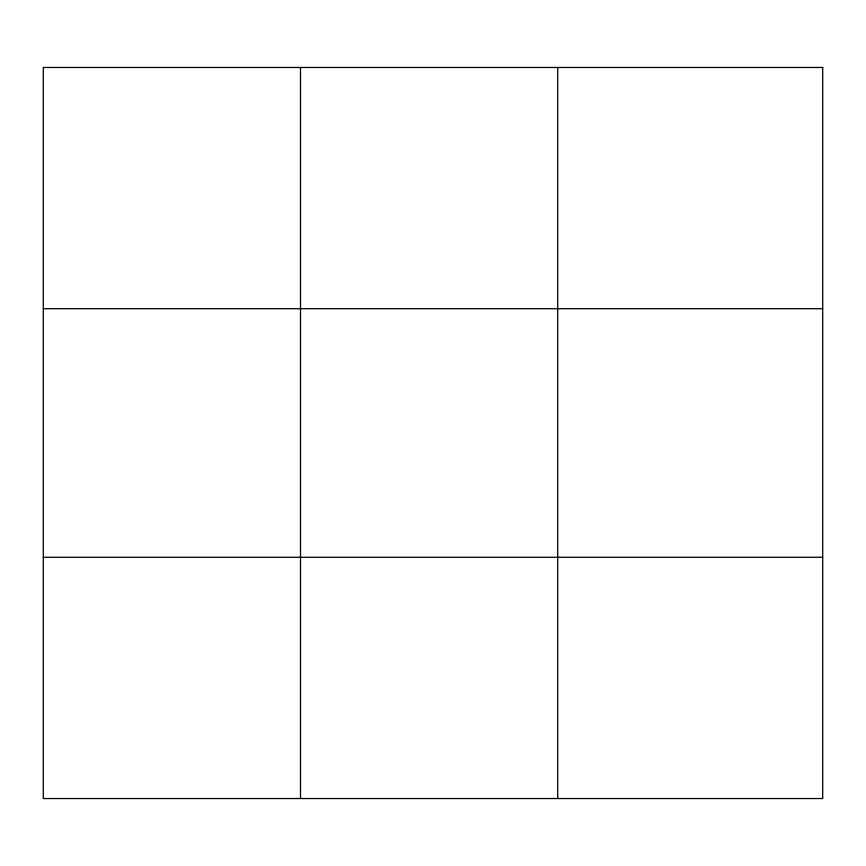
<?xml version="1.0" encoding="UTF-8"?>
<svg xmlns="http://www.w3.org/2000/svg" width="866" height="866" viewBox="0 0 866 866"><rect width="100%" height="100%" fill="white"/><g stroke="black" fill="none" stroke-linecap="round" stroke-linejoin="round"><path stroke-width="1.3" d="M300.502 67.472L300.502 798.528M557.704 67.472L557.704 798.528M43.3 308.718L822.7 308.718M43.3 557.282L822.7 557.282M822.7 67.472L822.7 798.528L43.3 798.528L43.3 67.472L822.7 67.472"/></g></svg>
